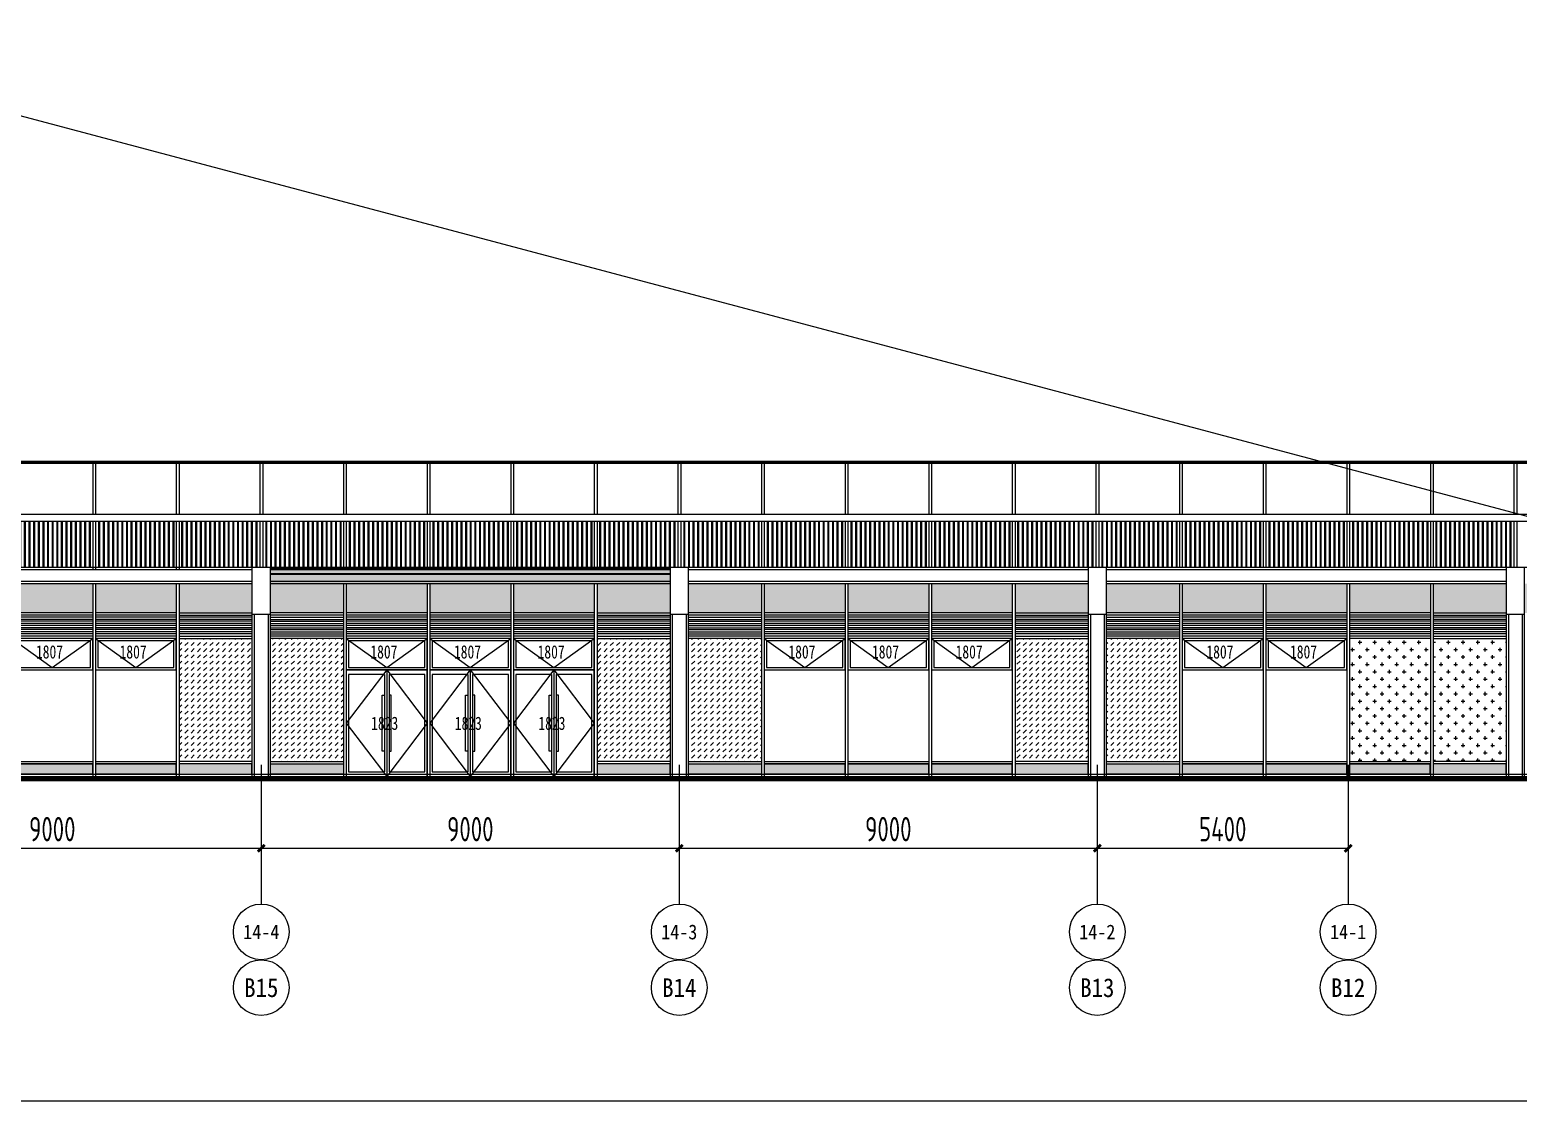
# Model space of a CAD drawing. Extents: x 72637 to 526294, y -245768 to 30884.
# Drawn here: x 208415 to 240462, y -161489 to -138420 of the extents above; entities that cross this region are included whole.
import ezdxf
from ezdxf.enums import TextEntityAlignment as Align

# ---------------------------------------------------------------- set-up
doc = ezdxf.new("R2010")
doc.units = 0
doc.header["$LTSCALE"] = 10
doc.header["$MEASUREMENT"] = 0
for name, color, linetype in [('01-标注_轴线坐标', 132, 'Continuous'), ('02-TEXT_轴号', 7, 'Continuous'), ('05-填充_156', 156, 'Continuous'), ('05-填充_18', 18, 'Continuous'), ('A-C_玻璃幕墙', 140, 'Continuous'), ('A-C_窗', 140, 'Continuous'), ('A-C_门', 150, 'Continuous'), ('A-E_栏杆', 232, 'Continuous'), ('AXIS_TEXT', 7, 'Continuous'), ('D-铝板', 181, 'Continuous'), ('E-立面', 255, 'Continuous'), ('E-立面轮廓', 241, 'Continuous')]:
    doc.layers.add(name, color=color, linetype=linetype)
doc.layers.add('04-不打印_辅助线', color=165, linetype='Continuous', plot=False)
doc.styles.add('_TCH_AXIS', font='STXIHEI.TTF', dxfattribs={"width": 0.75})
doc.styles.add('_TCH_DIM_T3', font='ROS1', dxfattribs={"width": 0.8, "bigfont": 'JD'})
doc.styles.add('COMPLEX', font='COMPLEX')
doc.styles.get("Standard").update_dxf_attribs({"font": 'STXIHEI.TTF', "width": 0.75})
doc.dimstyles.new('_TCH_ARCH&&150', dxfattribs={"dimtxt": 525, "dimasz": 150, "dimexe": 375, "dimexo": 450, "dimgap": 150, "dimtad": 1, "dimdec": 0, "dimzin": 0, "dimdsep": 46, "dimtxsty": '_TCH_DIM_T3', "dimblk": 'ARCHTICK', "dimcen": 0.09, "dimazin": 2, "dimtfac": 1, "dimtdec": 0, "dimtix": 1, "dimtmove": 2, "dimatfit": 3, "dimfxl": 0, "dimtolj": 1, "dimtzin": 0, "dimarcsym": 0})
pattern_1 = [(45, (0, 0), (1e-14, 134.703842), [95.25, -95.25])]

# ---------------------------------------------------------------- blocks, each defined once
blk = doc.blocks.new('A$C5BC7050D')
for points in [[(-1735, 0), (5, 0), (5, 2300), (-1735, 2300)], [(-915, 550), (-965, 550), (-965, 1750), (-915, 1750)], [(-815, 550), (-765, 550), (-765, 1750), (-815, 1750)]]:
    blk.add_lwpolyline(points, close=True)
for points in [[(-865, 2300), (-1735, 1150), (-865, 0)], [(-865, 2300), (-865, 0)], [(-865, 2300), (5, 1150), (-865, 0)], [(-915, 2200), (-1685, 2200), (-1685, 100), (-915, 100)], [(-915, 2200), (-915, 100)], [(-815, 2200), (-815, 100)], [(-815, 100), (-45, 100), (-45, 2200), (-815, 2200)]]:
    blk.add_lwpolyline(points)
at = {"layer": '04-不打印_辅助线', "style": '_TCH_AXIS', "width": 0.75}
blk.add_text('1823', height=285.4, dxfattribs=at).set_placement((-1199, 1005))
blk = doc.blocks.new('A$C78FE0978')
for points in [[(31779, 6750), (31779, 5650)], [(31839, 6750), (31839, 5650)], [(33579, 6750), (33579, 5650)], [(33639, 6750), (33639, 5650)], [(35379, 6750), (35379, 5650)], [(35439, 6750), (35439, 5650)], [(37179, 6750), (37179, 5650)], [(37239, 6750), (37239, 5650)], [(38979, 6750), (38979, 5650)], [(39039, 6750), (39039, 5650)], [(40779, 6750), (40779, 5650)], [(40839, 6750), (40839, 5650)], [(42579, 6750), (42579, 5650)], [(42639, 6750), (42639, 5650)], [(44379, 6750), (44379, 5650)], [(44439, 6750), (44439, 5650)], [(46179, 6750), (46179, 5650)], [(46239, 6750), (46239, 5650)], [(47979, 6750), (47979, 5650)], [(48039, 6750), (48039, 5650)], [(49779, 6750), (49779, 5650)], [(49839, 6750), (49839, 5650)], [(51579, 6750), (51579, 5650)], [(51639, 6750), (51639, 5650)], [(53379, 6750), (53379, 5650)], [(53439, 6750), (53439, 5650)], [(55179, 6750), (55179, 5650)], [(55239, 6750), (55239, 5650)], [(56979, 6750), (56979, 5650)], [(57039, 6750), (57039, 5650)], [(58779, 6750), (58779, 5650)], [(58839, 6750), (58839, 5650)], [(60579, 6750), (60579, 5650)], [(60639, 6750), (60639, 5650)], [(62379, 6750), (62379, 5650)], [(62439, 6750), (62439, 5650)], [(31779, 5500), (31779, 4450)], [(31839, 5500), (31839, 4450)], [(33579, 5500), (33579, 4450)], [(33639, 5500), (33639, 4450)], [(35379, 5500), (35379, 4500)], [(35439, 5500), (35439, 4500)], [(37179, 5500), (37179, 4500)], [(37239, 5500), (37239, 4500)], [(38979, 5500), (38979, 4500)], [(39039, 5500), (39039, 4500)], [(40779, 5500), (40779, 4500)], [(40839, 5500), (40839, 4500)], [(42579, 5500), (42579, 4500)], [(42639, 5500), (42639, 4500)], [(44379, 5500), (44379, 4500)], [(44439, 5500), (44439, 4500)], [(46179, 5500), (46179, 4500)], [(46239, 5500), (46239, 4500)], [(47979, 5500), (47979, 4500)], [(48039, 5500), (48039, 4500)], [(49779, 5500), (49779, 4500)], [(49839, 5500), (49839, 4500)], [(51579, 5500), (51579, 4500)], [(51639, 5500), (51639, 4500)], [(53379, 5500), (53379, 4500)], [(53439, 5500), (53439, 4500)], [(55179, 5500), (55179, 4500)], [(55239, 5500), (55239, 4500)], [(56979, 5500), (56979, 4500)], [(57039, 5500), (57039, 4500)], [(58779, 5500), (58779, 4500)], [(58839, 5500), (58839, 4500)], [(60579, 5500), (60579, 4500)], [(60639, 5500), (60639, 4500)], [(62379, 5500), (62379, 4500)], [(62439, 5500), (62439, 4500)], [(31779, 4150), (31779, 0)], [(31839, 4150), (31839, 0)], [(33579, 4150), (33579, 0)], [(33639, 4150), (33639, 0)], [(37179, 4150), (37179, 0)], [(37239, 4150), (37239, 0)], [(38979, 4150), (38979, 0)], [(39039, 4150), (39039, 0)], [(40779, 4150), (40779, 0)], [(40839, 4150), (40839, 0)], [(42579, 4150), (42579, 0)], [(42639, 4150), (42639, 0)], [(46179, 4150), (46179, 0)], [(46239, 4150), (46239, 0)], [(47979, 4150), (47979, 0)], [(48039, 4150), (48039, 0)], [(49779, 4150), (49779, 0)], [(49839, 4150), (49839, 0)], [(51579, 4150), (51579, 0)], [(51639, 4150), (51639, 0)], [(55179, 4150), (55179, 0)], [(55239, 4150), (55239, 0)], [(56979, 4150), (56979, 0)], [(57039, 4150), (57039, 0)], [(58779, 4150), (58779, 0)], [(58839, 4150), (58839, 0)], [(60579, 4150), (60579, 0)], [(60639, 4150), (60639, 0)]]:
    blk.add_lwpolyline(points)
blk = doc.blocks.new('A$C631E7170')
for points in [[(0, -40), (-1740, -40)], [(0, -90), (-1740, -90)], [(0, -130), (-1740, -130)], [(0, -180), (-1740, -180)], [(0, -220), (-1740, -220)], [(0, -270), (-1740, -270)], [(0, -310), (-1740, -310)], [(0, -360), (-1740, -360)], [(0, -400), (-1740, -400)]]:
    blk.add_lwpolyline(points)
blk = doc.blocks.new('A$C589F609E')
for points in [[(-1685, 0), (-1685, -1000)], [(-1585, 0), (-1585, -1000)], [(-1485, 0), (-1485, -1000)], [(-1385, 0), (-1385, -1000)], [(-1285, 0), (-1285, -1000)], [(-1185, 0), (-1185, -1000)], [(-1085, 0), (-1085, -1000)], [(-985, 0), (-985, -1000)], [(-885, 0), (-885, -1000)], [(-785, 0), (-785, -1000)], [(-685, 0), (-685, -1000)], [(-585, 0), (-585, -1000)], [(-485, 0), (-485, -1000)], [(-385, 0), (-385, -1000)], [(-285, 0), (-285, -1000)], [(-185, 0), (-185, -1000)], [(-1665, 0), (-1665, -1000)], [(-1565, 0), (-1565, -1000)], [(-1465, 0), (-1465, -1000)], [(-1365, 0), (-1365, -1000)], [(-1265, 0), (-1265, -1000)], [(-1165, 0), (-1165, -1000)], [(-1065, 0), (-1065, -1000)], [(-965, 0), (-965, -1000)], [(-865, 0), (-865, -1000)], [(-765, 0), (-765, -1000)], [(-665, 0), (-665, -1000)], [(-565, 0), (-565, -1000)], [(-465, 0), (-465, -1000)], [(-365, 0), (-365, -1000)], [(-265, 0), (-265, -1000)], [(-165, 0), (-165, -1000)], [(-85, 0), (-85, -1000)], [(-65, 0), (-65, -1000)]]:
    blk.add_lwpolyline(points)
blk = doc.blocks.new('A$C32F26021')
at = {"layer": '05-填充_18'}
h = blk.add_hatch(color=256, dxfattribs=at)
h.dxf.hatch_style = 1
h.paths.add_polyline_path([(-1740, 50), (0, 50), (0, 275), (-1740, 275)])
for points in [[(0, 3525), (-1740, 3525)], [(0, 3475), (-1740, 3475)], [(0, 3025), (-1740, 3025)], [(0, 2975), (-1740, 2975)], [(-1740, 325), (0, 325)], [(-1740, 275), (0, 275)], [(0, 50), (-1740, 50)]]:
    blk.add_lwpolyline(points)
blk.add_lwpolyline([(-1740, 50), (0, 50), (0, 275), (-1740, 275)], close=True)
for name, p in [('A$C589F609E', (10, 5500)), ('A$C631E7170', (0, 3475))]:
    blk.add_blockref(name, p)
blk = doc.blocks.new('A$C1B5E7238')
blk.add_lwpolyline([(-400, -4500), (0, -4500), (0, 0), (-400, 0)], close=True)
for points in [[(-400, -1000), (0, -1000)], [(-350, -1000), (-350, -4500)], [(-50, -1000), (-50, -4500)]]:
    blk.add_lwpolyline(points)
blk = doc.blocks.new('A$C7AD47DC0')
for points in [[(0, -625), (-1740, -625)], [(0, -675), (-1740, -675)], [(0, -1125), (-1740, -1125)], [(0, -1175), (-1740, -1175)]]:
    blk.add_lwpolyline(points)
for name, p in [('A$C589F609E', (10, 1350)), ('A$C631E7170', (0, -675))]:
    blk.add_blockref(name, p)
blk = doc.blocks.new('*U49')
for points in [[(-170, -40), (-1740, -40)], [(-170, -90), (-1740, -90)], [(-170, -130), (-1740, -130)], [(-170, -180), (-1740, -180)], [(-170, -220), (-1740, -220)], [(-170, -270), (-1740, -270)], [(-170, -310), (-1740, -310)], [(-170, -360), (-1740, -360)], [(-170, -400), (-1740, -400)]]:
    blk.add_lwpolyline(points)
blk = doc.blocks.new('A$C3A8F4E96')
at = {"layer": '05-填充_18'}
h = blk.add_hatch(color=256, dxfattribs=at)
h.dxf.hatch_style = 1
h.paths.add_polyline_path([(1570, 50), (0, 50), (0, 275), (1570, 275)])
for points in [[(1570, 3525), (0, 3525)], [(1570, 3475), (0, 3475)], [(1570, 3025), (0, 3025)], [(1570, 2975), (0, 2975)], [(0, 325), (1570, 325)], [(0, 275), (1570, 275)], [(1570, 50), (0, 50)]]:
    blk.add_lwpolyline(points)
blk.add_lwpolyline([(1570, 50), (0, 50), (0, 275), (1570, 275)], close=True)
blk.add_blockref('A$C589F609E', (1580, 5500))
at = {"xscale": -1}
blk.add_blockref('*U49', (-170, 3475), dxfattribs=at)
blk = doc.blocks.new('*U47')
at = {"layer": '05-填充_18'}
h = blk.add_hatch(color=256, dxfattribs=at)
h.dxf.hatch_style = 1
h.paths.add_polyline_path([(0, 350), (8600, 350), (8600, 0), (0, 0)])
blk.add_lwpolyline([(0, 350), (8600, 350), (8600, 0), (0, 0)], close=True)
for points in [[(8600, 325), (0, 325)], [(0, 225), (8600, 225)], [(8600, 200), (0, 200)]]:
    blk.add_lwpolyline(points)
blk = doc.blocks.new('A$C2268156C')
for points in [[(0, -675), (1740, -675), (1740, 0), (0, 0)], [(50, -625), (1690, -625), (1690, -50), (50, -50)]]:
    blk.add_lwpolyline(points, close=True)
blk.add_lwpolyline([(0, 0), (870, -625), (1740, 0)])
at = {"layer": '04-不打印_辅助线', "width": 0.75}
blk.add_text('1807', height=285.4, dxfattribs=at).set_placement((519, -433))
blk = doc.blocks.new('_AXISO')
blk.add_circle((0, 0), 0.5)
at = {"layer": 'AXIS_TEXT', "style": 'COMPLEX', "width": 1.041667}
blk.add_attdef('A', text='', height=0.56, dxfattribs=at).set_placement((-0.25, -0.28), (0.25, -0.28), align=Align.FIT)
blk = doc.blocks.new('_ArchTick')
at = {"color": 0, "linetype": 'ByBlock', "const_width": 0.4}
blk.add_lwpolyline([(-0.5, -0.5), (0.5, 0.5)], dxfattribs=at)
blk = doc.blocks.new('*D2439')
at = {"layer": '01-标注_轴线坐标', "color": 0, "lineweight": -2, "transparency": 16777216}
for p, q in [((231400, -154693), (231400, -156418)), ((236800, -154693), (236800, -156418)), ((231400, -156043), (236800, -156043))]:
    blk.add_line(p, q, dxfattribs=at)
at = {"layer": 'Defpoints', "color": 0, "transparency": 16777216}
for p in [(231400, -154243), (236800, -154243), (236800, -156043)]:
    blk.add_point(p, dxfattribs=at)
at = {"layer": '01-标注_轴线坐标', "color": 0, "lineweight": -2, "transparency": 16777216, "xscale": 150, "yscale": 150, "zscale": 150, "rotation": 180}
blk.add_blockref('_ArchTick', (231400, -156043), dxfattribs=at)
at = {"layer": '01-标注_轴线坐标', "color": 0, "lineweight": -2, "transparency": 16777216, "xscale": 150, "yscale": 150, "zscale": 150}
blk.add_blockref('_ArchTick', (236800, -156043), dxfattribs=at)
at = {"layer": '01-标注_轴线坐标', "color": 0, "transparency": 16777216, "insert": (234100, -155631), "char_height": 525, "attachment_point": 5, "style": '_TCH_DIM_T3'}
blk.add_mtext('\\A1;5400', dxfattribs=at)
blk = doc.blocks.new('*D2440')
at = {"layer": '01-标注_轴线坐标', "color": 0, "lineweight": -2, "transparency": 16777216}
for p, q in [((222400, -154693), (222400, -156418)), ((231400, -154693), (231400, -156418)), ((222400, -156043), (231400, -156043))]:
    blk.add_line(p, q, dxfattribs=at)
at = {"layer": 'Defpoints', "color": 0, "transparency": 16777216}
for p in [(222400, -154243), (231400, -154243), (231400, -156043)]:
    blk.add_point(p, dxfattribs=at)
at = {"layer": '01-标注_轴线坐标', "color": 0, "lineweight": -2, "transparency": 16777216, "xscale": 150, "yscale": 150, "zscale": 150, "rotation": 180}
blk.add_blockref('_ArchTick', (222400, -156043), dxfattribs=at)
at = {"layer": '01-标注_轴线坐标', "color": 0, "lineweight": -2, "transparency": 16777216, "xscale": 150, "yscale": 150, "zscale": 150}
blk.add_blockref('_ArchTick', (231400, -156043), dxfattribs=at)
at = {"layer": '01-标注_轴线坐标', "color": 0, "transparency": 16777216, "insert": (226900, -155631), "char_height": 525, "attachment_point": 5, "style": '_TCH_DIM_T3'}
blk.add_mtext('\\A1;9000', dxfattribs=at)
blk = doc.blocks.new('*D2441')
at = {"layer": '01-标注_轴线坐标', "color": 0, "lineweight": -2, "transparency": 16777216}
for p, q in [((213400, -154693), (213400, -156418)), ((222400, -154693), (222400, -156418)), ((213400, -156043), (222400, -156043))]:
    blk.add_line(p, q, dxfattribs=at)
at = {"layer": 'Defpoints', "color": 0, "transparency": 16777216}
for p in [(213400, -154243), (222400, -154243), (222400, -156043)]:
    blk.add_point(p, dxfattribs=at)
at = {"layer": '01-标注_轴线坐标', "color": 0, "lineweight": -2, "transparency": 16777216, "xscale": 150, "yscale": 150, "zscale": 150, "rotation": 180}
blk.add_blockref('_ArchTick', (213400, -156043), dxfattribs=at)
at = {"layer": '01-标注_轴线坐标', "color": 0, "lineweight": -2, "transparency": 16777216, "xscale": 150, "yscale": 150, "zscale": 150}
blk.add_blockref('_ArchTick', (222400, -156043), dxfattribs=at)
at = {"layer": '01-标注_轴线坐标', "color": 0, "transparency": 16777216, "insert": (217900, -155631), "char_height": 525, "attachment_point": 5, "style": '_TCH_DIM_T3'}
blk.add_mtext('\\A1;9000', dxfattribs=at)
blk = doc.blocks.new('*D2442')
at = {"layer": '01-标注_轴线坐标', "color": 0, "lineweight": -2, "transparency": 16777216}
for p, q in [((204400, -154693), (204400, -156418)), ((213400, -154693), (213400, -156418)), ((204400, -156043), (213400, -156043))]:
    blk.add_line(p, q, dxfattribs=at)
at = {"layer": 'Defpoints', "color": 0, "transparency": 16777216}
for p in [(204400, -154243), (213400, -154243), (213400, -156043)]:
    blk.add_point(p, dxfattribs=at)
at = {"layer": '01-标注_轴线坐标', "color": 0, "lineweight": -2, "transparency": 16777216, "xscale": 150, "yscale": 150, "zscale": 150, "rotation": 180}
blk.add_blockref('_ArchTick', (204400, -156043), dxfattribs=at)
at = {"layer": '01-标注_轴线坐标', "color": 0, "lineweight": -2, "transparency": 16777216, "xscale": 150, "yscale": 150, "zscale": 150}
blk.add_blockref('_ArchTick', (213400, -156043), dxfattribs=at)
at = {"layer": '01-标注_轴线坐标', "color": 0, "transparency": 16777216, "insert": (208900, -155631), "char_height": 525, "attachment_point": 5, "style": '_TCH_DIM_T3'}
blk.add_mtext('\\A1;9000', dxfattribs=at)

msp = doc.modelspace()

# ---------------------------------------------------------------- hatches: boundary and pattern name
at = {"layer": '05-填充_156'}
h = msp.add_hatch(dxfattribs=at)
h.set_pattern_fill('CROSS', color=256, scale=100)
h.set_pattern_definition([(0, (-111918.46, 94463.2), (158.75, 158.75), [79.375, -238.125]), (90, (-111878.77, 94423.51), (-158.75, 158.75), [79.375, -238.125])])
h.paths.add_polyline_path([(273338.7, -150973.7), (274526.7, -150973.7), (274526.7, -150348.7), (273338.7, -150348.7)])
h.paths.add_polyline_path([(271538.7, -150973.7), (273278.7, -150973.7), (273278.7, -150348.7), (271538.7, -150348.7)])
h.paths.add_polyline_path([(269738.7, -150973.7), (271478.7, -150973.7), (271478.7, -150348.7), (269738.7, -150348.7)])
h.paths.add_polyline_path([(268108.7, -150973.7), (269678.7, -150973.7), (269678.7, -150348.7), (268108.7, -150348.7)])
h.paths.add_polyline_path([(266138.7, -150973.7), (267708.7, -150973.7), (267708.7, -150348.7), (266138.7, -150348.7)])
h.paths.add_polyline_path([(264338.7, -150973.7), (266078.7, -150973.7), (266078.7, -150348.7), (264338.7, -150348.7)])
h.paths.add_polyline_path([(262538.7, -150973.7), (264278.7, -150973.7), (264278.7, -150348.7), (262538.7, -150348.7)])
h.paths.add_polyline_path([(260738.7, -150973.7), (262478.7, -150973.7), (262478.7, -150348.7), (260738.7, -150348.7)])
h.paths.add_polyline_path([(259108.7, -150973.7), (260678.7, -150973.7), (260678.7, -150348.7), (259108.7, -150348.7)])
h.paths.add_polyline_path([(257138.7, -150973.7), (258708.7, -150973.7), (258708.7, -150348.7), (257138.7, -150348.7)])
h.paths.add_polyline_path([(255338.7, -150973.7), (257078.7, -150973.7), (257078.7, -150348.7), (255338.7, -150348.7)])
h.paths.add_polyline_path([(253538.7, -150973.7), (255278.7, -150973.7), (255278.7, -150348.7), (253538.7, -150348.7)])
h.paths.add_polyline_path([(251738.7, -150973.7), (253478.7, -150973.7), (253478.7, -150348.7), (251738.7, -150348.7)])
h.paths.add_polyline_path([(250108.7, -150973.7), (251678.7, -150973.7), (251678.7, -150348.7), (250108.7, -150348.7)])
h.paths.add_polyline_path([(248138.7, -150973.7), (249708.7, -150973.7), (249708.7, -150348.7), (248138.7, -150348.7)])
h.paths.add_polyline_path([(246338.7, -150973.7), (248078.7, -150973.7), (248078.7, -150348.7), (246338.7, -150348.7)])
h.paths.add_polyline_path([(244538.7, -150973.7), (246278.7, -150973.7), (246278.7, -150348.7), (244538.7, -150348.7)])
h.paths.add_polyline_path([(242738.7, -150973.7), (244478.7, -150973.7), (244478.7, -150348.7), (242738.7, -150348.7)])
h.paths.add_polyline_path([(240599.5, -150973.7), (242678.7, -150973.7), (242678.7, -150348.7), (240599.5, -150348.7)])
h.paths.add_polyline_path([(238629.5, -150973.7), (240199.5, -150973.7), (240199.5, -150348.7), (238629.5, -150348.7)])
h.paths.add_polyline_path([(236829.5, -150973.7), (238569.5, -150973.7), (238569.5, -150348.7), (236829.5, -150348.7)])
h.paths.add_polyline_path([(235029.5, -150973.7), (236769.5, -150973.7), (236769.5, -150348.7), (235029.5, -150348.7)])
h.paths.add_polyline_path([(233229.5, -150973.7), (234969.5, -150973.7), (234969.5, -150348.7), (233229.5, -150348.7)])
h.paths.add_polyline_path([(231599.5, -150973.7), (233169.5, -150973.7), (233169.5, -150348.7), (231599.5, -150348.7)])
h.paths.add_polyline_path([(229629.5, -150973.7), (231199.5, -150973.7), (231199.5, -150348.7), (229629.5, -150348.7)])
h.paths.add_polyline_path([(227829.5, -150973.7), (229569.5, -150973.7), (229569.5, -150348.7), (227829.5, -150348.7)])
h.paths.add_polyline_path([(226029.5, -150973.7), (227769.5, -150973.7), (227769.5, -150348.7), (226029.5, -150348.7)])
h.paths.add_polyline_path([(224229.5, -150973.7), (225969.5, -150973.7), (225969.5, -150348.7), (224229.5, -150348.7)])
h.paths.add_polyline_path([(222599.5, -150973.7), (224169.5, -150973.7), (224169.5, -150348.7), (222599.5, -150348.7)])
h.paths.add_polyline_path([(220629.5, -150973.7), (222199.5, -150973.7), (222199.5, -150348.7), (220629.5, -150348.7)])
h.paths.add_polyline_path([(218829.5, -150973.7), (220569.5, -150973.7), (220569.5, -150348.7), (218829.5, -150348.7)])
h.paths.add_polyline_path([(217029.5, -150973.7), (218769.5, -150973.7), (218769.5, -150348.7), (217029.5, -150348.7)])
h.paths.add_polyline_path([(215229.5, -150973.7), (216969.5, -150973.7), (216969.5, -150348.7), (215229.5, -150348.7)])
h.paths.add_polyline_path([(213599.5, -150973.7), (215169.5, -150973.7), (215169.5, -150348.7), (213599.5, -150348.7)])
h.paths.add_polyline_path([(211629.5, -150973.7), (213199.5, -150973.7), (213199.5, -150348.7), (211629.5, -150348.7)])
h.paths.add_polyline_path([(209829.5, -150973.7), (211569.5, -150973.7), (211569.5, -150348.7), (209829.5, -150348.7)])
h.paths.add_polyline_path([(208029.5, -150973.7), (209769.5, -150973.7), (209769.5, -150348.7), (208029.5, -150348.7)])
h.paths.add_polyline_path([(204599.5, -150973.7), (206169.5, -150973.7), (206169.5, -150348.7), (204599.5, -150348.7)])
h.paths.add_polyline_path([(206229.5, -150973.7), (207969.5, -150973.7), (207969.5, -150348.7), (206229.5, -150348.7)])
h.paths.add_polyline_path([(203529.5, -150973.7), (204199.5, -150973.7), (204199.5, -150348.7), (203529.5, -150348.7)])
h.paths.add_polyline_path([(201729.5, -150973.7), (203469.5, -150973.7), (203469.5, -150348.7), (201729.5, -150348.7)])
h.paths.add_polyline_path([(200829.5, -150973.7), (201669.5, -150973.7), (201669.5, -150348.7), (200829.5, -150348.7)])
h.paths.add_polyline_path([(199029.5, -150973.7), (200769.5, -150973.7), (200769.5, -150348.7), (199029.5, -150348.7)])
h.paths.add_polyline_path([(197229.5, -150973.7), (198969.5, -150973.7), (198969.5, -150348.7), (197229.5, -150348.7)])
h.paths.add_polyline_path([(195599.5, -150973.7), (197169.5, -150973.7), (197169.5, -150348.7), (195599.5, -150348.7)])
h.paths.add_polyline_path([(193629.5, -150973.7), (195199.5, -150973.7), (195199.5, -150348.7), (193629.5, -150348.7)])
h.paths.add_polyline_path([(191829.5, -150973.7), (193569.5, -150973.7), (193569.5, -150348.7), (191829.5, -150348.7)])
h.paths.add_polyline_path([(190029.5, -150973.7), (191769.5, -150973.7), (191769.5, -150348.7), (190029.5, -150348.7)])
h.paths.add_polyline_path([(188229.5, -150973.7), (189969.5, -150973.7), (189969.5, -150348.7), (188229.5, -150348.7)])
h.paths.add_polyline_path([(186599.5, -150973.7), (188169.5, -150973.7), (188169.5, -150348.7), (186599.5, -150348.7)])
h.paths.add_polyline_path([(184629.5, -150973.7), (186199.5, -150973.7), (186199.5, -150348.7), (184629.5, -150348.7)])
h.paths.add_polyline_path([(182829.5, -150973.7), (184569.5, -150973.7), (184569.5, -150348.7), (182829.5, -150348.7)])
h.paths.add_polyline_path([(181029.5, -150973.7), (182769.5, -150973.7), (182769.5, -150348.7), (181029.5, -150348.7)])
h.paths.add_polyline_path([(179229.5, -150973.7), (180969.5, -150973.7), (180969.5, -150348.7), (179229.5, -150348.7)])
h.paths.add_polyline_path([(178020.9, -150973.7), (179169.5, -150973.7), (179169.5, -150348.7), (178020.9, -150348.7)])
h.paths.add_polyline_path([(175786.2, -150973.7), (177960.9, -150973.7), (177960.9, -150348.7), (175786.2, -150348.7)])
h.paths.add_polyline_path([(173986.2, -150973.7), (175726.2, -150973.7), (175726.2, -150348.7), (173986.2, -150348.7)])
h.paths.add_polyline_path([(172186.2, -150973.7), (173926.2, -150973.7), (173926.2, -150348.7), (172186.2, -150348.7)])
h.paths.add_polyline_path([(166786.2, -150973.7), (168526.2, -150973.7), (168526.2, -150348.7), (166786.2, -150348.7)])
h.paths.add_polyline_path([(164986.2, -150973.7), (166726.2, -150973.7), (166726.2, -150348.7), (164986.2, -150348.7)])
h.paths.add_polyline_path([(163186.2, -150973.7), (164926.2, -150973.7), (164926.2, -150348.7), (163186.2, -150348.7)])
h.paths.add_polyline_path([(159526.2, -150973.7), (157786.2, -150973.7), (157786.2, -150348.7), (159526.2, -150348.7)])
h.paths.add_polyline_path([(157726.2, -150973.7), (156334.1, -150973.7), (156334.1, -150348.7), (157726.2, -150348.7)])
h.paths.add_polyline_path([(156274.1, -150973.7), (154534.1, -150973.7), (154534.1, -150348.7), (156274.1, -150348.7)])
h.paths.add_polyline_path([(152674.1, -150973.7), (151104.1, -150973.7), (151104.1, -150348.7), (152674.1, -150348.7)])
h.paths.add_polyline_path([(154474.1, -150973.7), (152734.1, -150973.7), (152734.1, -150348.7), (154474.1, -150348.7)])
h.paths.add_polyline_path([(149134.1, -150973.7), (150704.1, -150973.7), (150704.1, -150348.7), (149134.1, -150348.7)])
h.paths.add_polyline_path([(147334.1, -150973.7), (149074.1, -150973.7), (149074.1, -150348.7), (147334.1, -150348.7)])
h.paths.add_polyline_path([(137804.1, -150973.7), (138624.1, -150973.7), (138624.1, -150348.7), (137804.1, -150348.7)])
h.paths.add_polyline_path([(138684.1, -150973.7), (140424.1, -150973.7), (140424.1, -150348.7), (138684.1, -150348.7)])
h.paths.add_polyline_path([(140484.1, -150973.7), (142224.1, -150973.7), (142224.1, -150348.7), (140484.1, -150348.7)])
h.paths.add_polyline_path([(142284.1, -150973.7), (144024.1, -150973.7), (144024.1, -150348.7), (142284.1, -150348.7)])
h.paths.add_polyline_path([(144084.1, -150973.7), (146174.1, -150973.7), (146174.1, -150348.7), (144084.1, -150348.7)])
h.paths.add_polyline_path([(146234.1, -150973.7), (147274.1, -150973.7), (147274.1, -150348.7), (146234.1, -150348.7)])
h.paths.add_polyline_path([(168586.2, -150973.7), (170156.2, -150973.7), (170156.2, -150348.7), (168586.2, -150348.7)])
h.paths.add_polyline_path([(170556.2, -150973.7), (172126.2, -150973.7), (172126.2, -150348.7), (170556.2, -150348.7)])
h.paths.add_polyline_path([(159586.2, -150973.7), (161156.2, -150973.7), (161156.2, -150348.7), (159586.2, -150348.7)])
h.paths.add_polyline_path([(161556.2, -150973.7), (163126.2, -150973.7), (163126.2, -150348.7), (161556.2, -150348.7)])
h = msp.add_hatch(dxfattribs=at)
h.set_pattern_fill('DASH', color=256, scale=100, angle=45)
h.set_pattern_definition(pattern_1)
h.paths.add_polyline_path([(213599.5, -151523.7), (215169.5, -151523.7), (215169.5, -154173.7), (213599.5, -154173.7)])
h.paths.add_polyline_path([(211629.5, -154173.7), (213199.5, -154173.7), (213199.5, -151523.7), (211629.5, -151523.7)])
h.paths.add_polyline_path([(220629.5, -154173.7), (222199.5, -154173.7), (222199.5, -151523.7), (220629.5, -151523.7)])
h.paths.add_polyline_path([(222599.5, -151523.7), (224169.5, -151523.7), (224169.5, -154173.7), (222599.5, -154173.7)])
h = msp.add_hatch(dxfattribs=at)
h.set_pattern_fill('DASH', color=256, scale=100, angle=45)
h.set_pattern_definition(pattern_1)
h.paths.add_polyline_path([(231599.5, -151523.7), (233169.5, -151523.7), (233169.5, -154173.7), (231599.5, -154173.7)])
h.paths.add_polyline_path([(229629.5, -154173.7), (231199.5, -154173.7), (231199.5, -151523.7), (229629.5, -151523.7)])
h = msp.add_hatch(dxfattribs=at)
h.set_pattern_fill('CROSS', color=256, scale=100)
h.set_pattern_definition([(0, (0, 0), (158.75, 158.75), [79.375, -238.125]), (90, (39.69, -39.69), (-158.75, 158.75), [79.375, -238.125])])
h.paths.add_polyline_path([(236829.5, -151523.7), (238569.5, -151523.7), (238569.5, -154173.7), (236829.5, -154173.7)])
h.paths.add_polyline_path([(238629.5, -151523.7), (240199.5, -151523.7), (240199.5, -154173.7), (238629.5, -154173.7)])
h.paths.add_polyline_path([(240599.5, -154173.7), (241626.5, -154173.7), (241626.5, -151523.7), (240599.5, -151523.7)])

# ---------------------------------------------------------------- linework, layer by layer
at = {"layer": '01-标注_轴线坐标'}
for p, q in [((213399.5, -154243.3), (213399.5, -157243.3)), ((222399.5, -154243.3), (222399.5, -157243.3)), ((231399.5, -154243.3), (231399.5, -157243.3)), ((236799.5, -154243.3), (236799.5, -157243.3))]:
    msp.add_line(p, q, dxfattribs=at)
at = {"layer": '04-不打印_辅助线'}
for points in [[(136229.5, -148848.7), (275007.3, -148848.7)], [(136229.5, -148998.7), (275007.3, -148998.7)], [(177990.9, -154448.7), (241656.5, -154448.7)], [(136229.5, -154498.7), (275007.3, -154498.7)]]:
    msp.add_lwpolyline(points, dxfattribs=at)
at = {"layer": 'A-C_玻璃幕墙'}
msp.add_lwpolyline([(114474.7, -115351.9), (288003.1, -115351.9), (288003.1, -161488.6), (114474.7, -161488.6)], close=True, dxfattribs=at)
for points in [[(288003.1, -161488.6), (114474.7, -115351.9)], [(137754.1, -148848.7), (274926.7, -148848.7)], [(137754.1, -148998.7), (274926.7, -148998.7)], [(274926.7, -149998.7), (137754.1, -149998.7)], [(213199.5, -150048.7), (204599.5, -150048.7)], [(213199.5, -150298.7), (204599.5, -150298.7)], [(222199.5, -150048.7), (213599.5, -150048.7)], [(222199.5, -150298.7), (213599.5, -150298.7)], [(231199.5, -150048.7), (222599.5, -150048.7)], [(231199.5, -150298.7), (222599.5, -150298.7)], [(240199.5, -150048.7), (231599.5, -150048.7)], [(240199.5, -150298.7), (231599.5, -150298.7)], [(213199.5, -150348.7), (204599.5, -150348.7)], [(222199.5, -150348.7), (213599.5, -150348.7)], [(231199.5, -150348.7), (222599.5, -150348.7)], [(240199.5, -150348.7), (231599.5, -150348.7)]]:
    msp.add_lwpolyline(points, dxfattribs=at)
at = {"layer": 'A-E_栏杆'}
msp.add_line((137754.1, -147748.7), (274926.7, -147748.7), dxfattribs=at)
at = {"layer": 'E-立面'}
msp.add_lwpolyline([(136124.3, -154498.7), (274973.8, -154498.7)], dxfattribs=at)
at = {"layer": 'E-立面轮廓'}
for points, const_width in [([(137729.1, -154498.7), (137729.1, -147723.7), (274951.7, -147723.7), (274951.7, -154498.7)], 50), ([(137029.5, -154548.7), (276209.1, -154548.7)], 100)]:
    msp.add_lwpolyline(points, dxfattribs=dict(at, const_width=const_width))

# ---------------------------------------------------------------- block references
at = {"layer": '01-标注_轴线坐标'}
ref = msp.add_blockref('_AXISO', (213399.5, -157843.3), dxfattribs=dict(at, xscale=1200, yscale=1200, zscale=1200))
ref.add_attrib('A', '14-4', dxfattribs={"layer": '02-TEXT_轴号', "height": 310.15, "style": '_TCH_AXIS', "width": 1.257212}).set_placement((213009.2, -157998.4), (213789.9, -157998.4), align=Align.FIT)
ref = msp.add_blockref('_AXISO', (222399.5, -157843.3), dxfattribs=dict(at, xscale=1200, yscale=1200, zscale=1200))
ref.add_attrib('A', '14-3', dxfattribs={"layer": '02-TEXT_轴号', "height": 319.17, "style": '_TCH_AXIS', "width": 1.215992}).set_placement((222011, -158002.9), (222788, -158002.9), align=Align.FIT)
ref = msp.add_blockref('_AXISO', (231399.5, -157843.3), dxfattribs=dict(at, xscale=1200, yscale=1200, zscale=1200))
ref.add_attrib('A', '14-2', dxfattribs={"layer": '02-TEXT_轴号', "height": 316.18, "style": '_TCH_AXIS', "width": 1.229429}).set_placement((231010.4, -158001.4), (231788.6, -158001.4), align=Align.FIT)
ref = msp.add_blockref('_AXISO', (236799.5, -157843.3), dxfattribs=dict(at, xscale=1200, yscale=1200, zscale=1200))
ref.add_attrib('A', '14-1', dxfattribs={"layer": '02-TEXT_轴号', "height": 310.15, "style": '_TCH_AXIS', "width": 1.257212}).set_placement((236409.2, -157998.4), (237189.9, -157998.4), align=Align.FIT)
ref = msp.add_blockref('_AXISO', (213399.5, -159043.3), dxfattribs=dict(at, xscale=1200, yscale=1200, zscale=1200))
ref.add_attrib('A', 'B15', dxfattribs={"layer": '02-TEXT_轴号', "height": 404.36, "style": '_TCH_AXIS', "width": 1.078224}).set_placement((213031.4, -159245.5), (213767.7, -159245.5), align=Align.FIT)
ref = msp.add_blockref('_AXISO', (222399.5, -159043.3), dxfattribs=dict(at, xscale=1200, yscale=1200, zscale=1200))
ref.add_attrib('A', 'B14', dxfattribs={"layer": '02-TEXT_轴号', "height": 401.02, "style": '_TCH_AXIS', "width": 1.08988}).set_placement((222030.5, -159243.8), (222768.6, -159243.8), align=Align.FIT)
ref = msp.add_blockref('_AXISO', (231399.5, -159043.3), dxfattribs=dict(at, xscale=1200, yscale=1200, zscale=1200))
ref.add_attrib('A', 'B13', dxfattribs={"layer": '02-TEXT_轴号', "height": 404.36, "style": '_TCH_AXIS', "width": 1.078224}).set_placement((231031.4, -159245.5), (231767.7, -159245.5), align=Align.FIT)
ref = msp.add_blockref('_AXISO', (236799.5, -159043.3), dxfattribs=dict(at, xscale=1200, yscale=1200, zscale=1200))
ref.add_attrib('A', 'B12', dxfattribs={"layer": '02-TEXT_轴号', "height": 401.02, "style": '_TCH_AXIS', "width": 1.08988}).set_placement((236430.5, -159243.8), (237168.6, -159243.8), align=Align.FIT)
at = {"layer": 'A-C_玻璃幕墙'}
for name, p in [('A$C78FE0978', (177990.9, -154498.7)), ('A$C32F26021', (209769.5, -154498.7)), ('A$C32F26021', (211569.5, -154498.7)), ('A$C3A8F4E96', (213599.5, -154498.7)), ('A$C7AD47DC0', (216969.5, -150348.7)), ('A$C7AD47DC0', (218769.5, -150348.7)), ('A$C7AD47DC0', (220569.5, -150348.7)), ('A$C3A8F4E96', (222599.5, -154498.7)), ('A$C32F26021', (225969.5, -154498.7)), ('A$C32F26021', (227769.5, -154498.7)), ('A$C32F26021', (229569.5, -154498.7)), ('A$C3A8F4E96', (231599.5, -154498.7)), ('A$C32F26021', (234969.5, -154498.7)), ('A$C32F26021', (236769.5, -154498.7)), ('A$C32F26021', (238569.5, -154498.7)), ('A$C1B5E7238', (213599.5, -149998.7)), ('A$C1B5E7238', (222599.5, -149998.7)), ('A$C1B5E7238', (231599.5, -149998.7)), ('A$C1B5E7238', (240599.5, -149998.7))]:
    msp.add_blockref(name, p, dxfattribs=at)
at = {"layer": 'A-C_玻璃幕墙', "xscale": -1}
for p in [(213199.5, -154498.7), (222199.5, -154498.7), (231199.5, -154498.7), (240199.5, -154498.7)]:
    msp.add_blockref('A$C3A8F4E96', p, dxfattribs=at)
at = {"layer": 'A-C_窗'}
for p in [(208029.5, -151523.7), (209829.5, -151523.7), (215229.5, -151523.7), (217029.5, -151523.7), (218829.5, -151523.7), (224229.5, -151523.7), (226029.5, -151523.7), (227829.5, -151523.7), (233229.5, -151523.7), (235029.5, -151523.7)]:
    msp.add_blockref('A$C2268156C', p, dxfattribs=at)
at = {"layer": 'A-C_门'}
for p in [(216964.5, -154498.7), (218764.5, -154498.7), (220564.5, -154498.7)]:
    msp.add_blockref('A$C5BC7050D', p, dxfattribs=at)
at = {"layer": 'D-铝板'}
msp.add_blockref('*U47', (213599.5, -150348.7), dxfattribs=at)

# ---------------------------------------------------------------- dimensions: what is measured, and where the dimension line sits
at = {"layer": '01-标注_轴线坐标'}
for p1, p2, picture, middle in [((204399.5, -154243.3), (213399.5, -154243.3), '*D2442', (208899.5, -155630.8)), ((213399.5, -154243.3), (222399.5, -154243.3), '*D2441', (217899.5, -155630.8)), ((222399.5, -154243.3), (231399.5, -154243.3), '*D2440', (226899.5, -155630.8)), ((231399.5, -154243.3), (236799.5, -154243.3), '*D2439', (234099.5, -155630.8))]:
    dim = msp.add_aligned_dim(p1=p1, p2=p2, distance=-1800, dimstyle='_TCH_ARCH&&150', dxfattribs=at)
    dim.commit()
    dim.dimension.update_dxf_attribs({"geometry": picture, "text_midpoint": middle})

doc.saveas('drawing.dxf')
